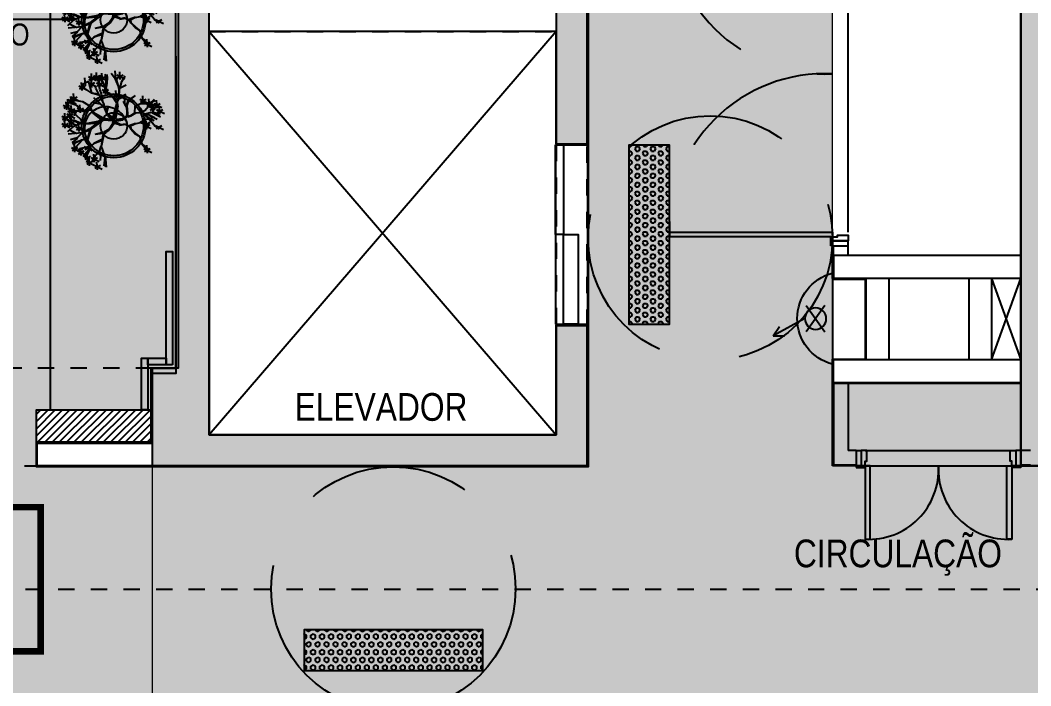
# Model space of a CAD drawing. Header units: metres. Extents: x -154 to 570, y -18 to 184.
# Drawn here: x -1.16 to 5.04, y 2.61 to 6.69 of the extents above; entities that cross this region are included whole.
import ezdxf
from ezdxf.enums import TextEntityAlignment as Align
from ezdxf.xclip import XClip

# ---------------------------------------------------------------- set-up
doc = ezdxf.new("R2010")
doc.units = ezdxf.units.M
doc.header["$XCLIPFRAME"] = 0
for name, pattern in [('CENTER', [2, 1.25, -0.25, 0.25, -0.25]), ('CIRCULAÇAO VERTICAL EMBASAMENTO$0$DASHEDX2', [1.5, 1, -0.5]), ('PUC TORRE B$0$DASHEDX2', [1.5, 1, -0.5]), ('PUC TORRE B$0$ESTILO_TQS_0004', [1.12, 0.5, -0.2, 0.01, -0.2, 0.01, -0.2]), ('PUC$0$DASHEDX2', [1.5, 1, -0.5])]:
    doc.linetypes.add(name, pattern=pattern)
for name, color, linetype in [('ARQ-AUX', 7, 'Continuous'), ('ARQ-DIM - EMBASAM', 2, 'Continuous'), ('ARQ-SIM - EMBASAM', 1, 'Continuous'), ('ARQ-TXT - EMBASAM', 2, 'Continuous'), ('CIRCULAÇAO VERTICAL EMBASAMENTO$0$ARQ-ALV ACAB', 4, 'Continuous'), ('CIRCULAÇAO VERTICAL EMBASAMENTO$0$ARQ-ALV OSSO', 5, 'Continuous'), ('CIRCULAÇAO VERTICAL EMBASAMENTO$0$ARQ-AUX', 7, 'Continuous'), ('CIRCULAÇAO VERTICAL EMBASAMENTO$0$ARQ-AUX1', 1, 'Continuous'), ('CIRCULAÇAO VERTICAL EMBASAMENTO$0$ARQ-CAX @ 1', 1, 'Continuous'), ('CIRCULAÇAO VERTICAL EMBASAMENTO$0$ARQ-HTC', 251, 'Continuous'), ('CIRCULAÇAO VERTICAL EMBASAMENTO$0$ARQ-PRJ', 7, 'CIRCULAÇAO VERTICAL EMBASAMENTO$0$DASHEDX2'), ('CIRCULAÇAO VERTICAL EMBASAMENTO$0$ARQ-SIM', 1, 'Continuous'), ('CIRCULAÇAO VERTICAL EMBASAMENTO$0$HID-INC', 7, 'Continuous'), ('PUC TORRE B$0$1', 232, 'PUC TORRE B$0$DASHEDX2'), ('PUC TORRE B$0$205', 7, 'PUC TORRE B$0$ESTILO_TQS_0004'), ('PUC TORRE B$0$4', 2, 'Continuous'), ('PUC TORRE B$0$ARQ-ALV ACAB', 4, 'Continuous'), ('PUC TORRE B$0$ARQ-ALV OSSO', 5, 'Continuous'), ('PUC TORRE B$0$ARQ-AUX', 7, 'Continuous'), ('PUC TORRE B$0$JL-LAY', 7, 'Continuous'), ('PUC TORRE B$0$LAY', 7, 'Continuous'), ('PUC$0$ARQ-ALV ACAB', 4, 'Continuous'), ('PUC$0$ARQ-ALV OSSO', 5, 'Continuous'), ('PUC$0$ARQ-AUX', 7, 'Continuous'), ('PUC$0$ARQ-CAX @ 1', 1, 'Continuous'), ('PUC$0$ARQ-ENCH', 1, 'Continuous'), ('PUC$0$ARQ-PRJ', 7, 'PUC$0$DASHEDX2')]:
    doc.layers.add(name, color=color, linetype=linetype)
doc.layers.add('CIRCULAÇAO VERTICAL EMBASAMENTO$0$ARQ-FORRO', color=9, linetype='Continuous', lineweight=5)
doc.layers.add('PUC$0$ARQ-FORRO', color=9, linetype='Continuous', lineweight=5)
doc.styles.add('Adesa', font='ARIALN.TTF')

# ---------------------------------------------------------------- blocks, each defined once
blk = doc.blocks.new('PUC TORRE B$0$oriental bambu mosso1')
at = {"layer": 'PUC TORRE B$0$LAY', "color": 251}
for p, q in [((33.8405, 36.2067), (33.7861, 36.2709)), ((33.8281, 36.2598), (33.8044, 36.1891)), ((33.8061, 36.2396), (33.8205, 36.2069)), ((33.8205, 36.2069), (33.8138, 36.2451)), ((33.8422, 36.159), (33.8177, 36.245)), ((33.8464, 36.2356), (33.7851, 36.23)), ((33.7984, 36.2359), (33.8386, 36.1648)), ((33.8348, 36.0831), (33.8422, 36.159)), ((34.2058, 36.033), (34.2086, 36.1525)), ((34.2086, 36.1525), (34.2426, 36.2258)), ((34.2102, 36.1392), (34.2517, 36.2123)), ((34.2105, 36.1525), (34.2444, 36.218)), ((34.2348, 36.232), (34.2111, 36.1613)), ((34.2439, 36.1136), (34.2654, 36.1512)), ((34.3311, 36.0918), (34.2767, 36.156)), ((34.3392, 36.1992), (34.2779, 36.1936)), ((34.3332, 36.1703), (34.2788, 36.2345)), ((34.3187, 36.1449), (34.295, 36.0741)), ((34.3208, 36.2234), (34.2972, 36.1527)), ((34.3873, 36.1053), (34.3329, 36.1695)), ((34.3749, 36.1584), (34.3512, 36.0877)), ((33.6612, 36.0781), (33.5999, 36.0725)), ((33.6552, 36.0492), (33.6008, 36.1134)), ((33.6613, 36.055), (33.6374, 36.0954)), ((33.7016, 35.9135), (33.6613, 36.055)), ((33.7581, 35.9953), (33.7037, 36.0595)), ((33.8348, 36.0831), (33.8549, 36.0466)), ((33.8625, 36.0464), (33.8348, 36.0831)), ((34.2076, 36.0291), (34.2449, 36.0757)), ((34.2431, 36.0793), (34.2439, 36.1136)), ((34.2449, 36.0757), (34.2929, 36.0934)), ((34.3371, 36.1207), (34.2758, 36.1151)), ((34.2929, 36.0934), (34.3374, 36.1324)), ((34.3273, 36.0302), (34.3872, 36.076)), ((34.3309, 36.0204), (34.3983, 36.055)), ((34.3928, 36.084), (34.3315, 36.0784)), ((34.3932, 36.1342), (34.3319, 36.1286)), ((34.387, 36.0685), (34.337, 36.0316)), ((34.337, 36.0316), (34.3946, 36.0606)), ((34.3745, 36.1082), (34.3508, 36.0375)), ((34.4227, 35.9865), (34.3683, 36.0507)), ((33.5893, 35.9135), (33.5349, 35.9777)), ((33.5769, 35.9666), (33.5532, 35.8959)), ((33.6429, 35.9187), (33.5792, 35.9581)), ((33.6347, 35.9284), (33.5803, 35.9926)), ((33.6448, 35.9186), (33.5816, 35.979)), ((33.5831, 35.9656), (33.6298, 35.9284)), ((33.6723, 35.9363), (33.6179, 36.0005)), ((33.6907, 35.9134), (33.6363, 35.9776)), ((33.7032, 35.9387), (33.6488, 36.0029)), ((33.7236, 35.9605), (33.6536, 35.9716)), ((33.6648, 36.0454), (33.7127, 35.9019)), ((33.7523, 36.0076), (33.691, 36.002)), ((33.764, 36.0242), (33.7027, 36.0186)), ((33.7751, 35.9687), (33.7155, 36.0214)), ((33.7457, 36.0484), (33.722, 35.9777)), ((33.7788, 35.9668), (33.7236, 35.9605)), ((33.8299, 35.958), (33.7751, 35.9687)), ((33.8223, 35.9581), (33.885, 35.9548)), ((33.887, 35.9624), (33.8299, 35.958)), ((33.88, 35.9853), (33.8549, 36.0466)), ((33.8839, 35.9889), (33.8625, 36.0464)), ((33.8757, 35.9626), (33.88, 35.9853)), ((33.8869, 35.9585), (33.8839, 35.9889)), ((33.9036, 35.9372), (33.8869, 35.9585)), ((33.9147, 35.9275), (33.8888, 35.9585)), ((34.133, 35.9206), (34.1584, 35.9582)), ((34.1353, 35.9377), (34.1982, 36.0254)), ((34.1584, 35.9582), (34.2058, 36.033)), ((34.174, 35.9746), (34.2578, 35.9785)), ((34.2427, 35.9788), (34.1781, 35.9823)), ((34.2921, 35.9929), (34.2427, 35.9788)), ((34.2578, 35.9785), (34.2921, 35.9929)), ((34.2921, 35.9929), (34.3849, 35.9774)), ((34.3574, 35.9986), (34.2961, 35.993)), ((34.3515, 35.9697), (34.297, 36.0339)), ((34.3003, 35.9261), (34.3056, 35.9887)), ((34.3039, 35.9166), (34.3064, 35.9547)), ((34.3056, 35.9887), (34.3273, 36.0302)), ((34.3064, 35.9547), (34.3092, 35.9886)), ((34.3092, 35.9886), (34.3309, 36.0204)), ((34.3662, 35.9818), (34.3891, 35.9925)), ((34.4286, 36.0154), (34.3673, 36.0098)), ((34.3849, 35.9774), (34.427, 35.9823)), ((34.4103, 36.0396), (34.3866, 35.9689)), ((34.4703, 35.9621), (34.409, 35.9565)), ((34.4644, 35.9332), (34.41, 35.9974)), ((34.452, 35.9863), (34.4283, 35.9156)), ((33.5952, 35.9424), (33.5339, 35.9368)), ((33.5966, 35.8804), (33.5353, 35.8748)), ((33.5906, 35.8515), (33.5362, 35.9157)), ((33.5782, 35.9046), (33.5546, 35.8339)), ((33.6075, 35.8682), (33.5674, 35.8635)), ((33.6463, 35.8978), (33.585, 35.8921)), ((33.6527, 35.8127), (33.5983, 35.8769)), ((33.6565, 35.8447), (33.6021, 35.9089)), ((33.6279, 35.9219), (33.6043, 35.8512)), ((33.6509, 35.8558), (33.6075, 35.8682)), ((33.6403, 35.8658), (33.6166, 35.795)), ((33.7016, 35.9116), (33.6448, 35.9186)), ((33.6913, 35.8796), (33.6509, 35.8558)), ((33.7389, 35.8822), (33.6913, 35.8796)), ((33.7351, 35.8804), (33.7016, 35.9116)), ((33.786, 35.8641), (33.7389, 35.8822)), ((33.7897, 35.8621), (33.7618, 35.8076)), ((33.8356, 35.8762), (33.7822, 35.8679)), ((33.8375, 35.8742), (33.7897, 35.8621)), ((33.864, 35.8717), (33.8356, 35.8762)), ((33.8582, 35.8661), (33.8375, 35.8742)), ((33.8659, 35.8679), (33.852, 35.8454)), ((33.8695, 35.864), (33.8556, 35.8377)), ((33.9135, 35.8781), (33.8659, 35.8679)), ((33.9152, 35.8705), (33.8695, 35.864)), ((33.9109, 35.9237), (33.9036, 35.9372)), ((33.9544, 35.9151), (33.9109, 35.9237)), ((34.0061, 35.8537), (33.9135, 35.8781)), ((33.9639, 35.9169), (33.9147, 35.9275)), ((33.9738, 35.8521), (33.9152, 35.8705)), ((33.993, 35.8649), (33.9174, 35.8799)), ((34.0061, 35.8537), (33.9544, 35.9151)), ((33.9619, 35.9131), (34.0123, 35.8739)), ((34.0082, 35.8646), (33.9619, 35.9131)), ((34.0059, 35.8515), (34.0219, 35.8835)), ((34.0059, 35.8515), (34.0296, 35.8814)), ((34.0085, 35.8798), (34.0627, 35.9164)), ((34.0219, 35.8835), (34.0662, 35.9144)), ((34.0296, 35.8814), (34.072, 35.9108)), ((34.0662, 35.9144), (34.1312, 35.9265)), ((34.072, 35.9108), (34.133, 35.9206)), ((34.1141, 35.9285), (34.0741, 35.9201)), ((34.1141, 35.9285), (34.1353, 35.9377)), ((34.1384, 35.9186), (34.216, 35.9054)), ((34.1405, 35.9263), (34.2141, 35.9074)), ((34.2317, 35.8443), (34.3003, 35.9261)), ((34.2335, 35.8385), (34.2864, 35.9019)), ((34.2864, 35.9019), (34.3357, 35.9081)), ((34.3093, 35.9107), (34.296, 35.9091)), ((34.3039, 35.9166), (34.3509, 35.9078)), ((34.323, 35.8461), (34.3805, 35.8712)), ((34.3357, 35.9081), (34.4439, 35.9001)), ((34.3455, 35.9098), (34.4337, 35.9498)), ((34.3509, 35.9078), (34.4043, 35.9085)), ((34.3789, 35.8732), (34.4417, 35.8924)), ((34.3805, 35.8712), (34.4468, 35.8619)), ((34.4421, 35.9076), (34.4061, 35.9049)), ((33.6483, 35.8274), (33.5686, 35.8312)), ((33.6508, 35.8539), (33.5702, 35.8179)), ((33.6586, 35.8416), (33.5973, 35.836)), ((33.7015, 35.7931), (33.6402, 35.7875)), ((33.6956, 35.7642), (33.6412, 35.8283)), ((33.699, 35.8015), (33.6483, 35.8274)), ((33.6973, 35.8073), (33.6521, 35.8292)), ((33.699, 35.8015), (33.655, 35.7854)), ((33.6832, 35.8172), (33.6595, 35.7465)), ((33.7143, 35.8049), (33.6973, 35.8073)), ((33.7618, 35.8076), (33.699, 35.8015)), ((33.8294, 35.7737), (33.7982, 35.7365)), ((33.837, 35.7735), (33.8038, 35.7345)), ((33.852, 35.8454), (33.8294, 35.7737)), ((33.837, 35.7717), (33.8492, 35.724)), ((33.8556, 35.8377), (33.8373, 35.7831)), ((33.8492, 35.724), (33.8413, 35.7943)), ((33.9734, 35.8426), (33.9063, 35.7417)), ((33.9996, 35.8287), (33.9117, 35.7206)), ((33.9162, 35.7473), (33.9711, 35.8275)), ((33.9902, 35.829), (33.9236, 35.7452)), ((33.9236, 35.7452), (33.9728, 35.8181)), ((33.9711, 35.8275), (33.9902, 35.829)), ((34.0061, 35.8537), (33.9734, 35.8426)), ((34.0057, 35.8438), (33.9752, 35.8371)), ((33.9752, 35.8371), (34.0055, 35.8325)), ((33.9959, 35.8231), (34.0309, 35.7786)), ((34.0037, 35.8305), (34.0258, 35.8015)), ((34.0055, 35.8325), (34.0284, 35.8319)), ((34.0169, 35.8397), (34.0057, 35.8438)), ((34.0061, 35.8537), (34.0847, 35.8041)), ((34.0061, 35.8537), (34.0903, 35.8114)), ((34.0113, 35.8322), (34.035, 35.7937)), ((34.0258, 35.8015), (34.0346, 35.7746)), ((34.0284, 35.8319), (34.0788, 35.8004)), ((34.0309, 35.7786), (34.0305, 35.7596)), ((34.0346, 35.7746), (34.0332, 35.7158)), ((34.0844, 35.7944), (34.1487, 35.7096)), ((34.0846, 35.8003), (34.1377, 35.8048)), ((34.0847, 35.8041), (34.1359, 35.8123)), ((34.0903, 35.8114), (34.2317, 35.8443)), ((34.0939, 35.7962), (34.1378, 35.7269)), ((34.1053, 35.7998), (34.1527, 35.7133)), ((34.1377, 35.8048), (34.1457, 35.814)), ((34.1416, 35.8047), (34.2719, 35.7768)), ((34.1457, 35.814), (34.2335, 35.8385)), ((34.1475, 35.8101), (34.1928, 35.7977)), ((34.159, 35.8156), (34.2645, 35.7809)), ((34.2375, 35.8403), (34.323, 35.8461)), ((34.2452, 35.8514), (34.321, 35.8442)), ((34.2663, 35.775), (34.2786, 35.733)), ((34.2719, 35.7768), (34.2982, 35.7571)), ((34.2775, 35.7692), (34.2805, 35.731)), ((34.3591, 35.799), (34.2978, 35.7933)), ((34.3531, 35.7701), (34.2987, 35.8342)), ((34.3407, 35.8231), (34.3171, 35.7524)), ((34.3229, 35.8441), (34.4455, 35.8051)), ((34.4224, 35.7674), (34.368, 35.8316)), ((34.3743, 35.7592), (34.443, 35.7825)), ((33.7982, 35.7365), (33.7192, 35.7152)), ((33.8018, 35.7327), (33.7318, 35.7186)), ((33.8082, 35.6813), (33.8015, 35.6731)), ((33.8015, 35.6731), (33.869, 35.6779)), ((33.871, 35.6835), (33.8082, 35.6813)), ((33.8465, 35.7637), (33.8229, 35.693)), ((33.8726, 35.6818), (33.8328, 35.5974)), ((33.8724, 35.6743), (33.8387, 35.5992)), ((33.9078, 35.6184), (33.8534, 35.6826)), ((33.8954, 35.6715), (33.8718, 35.6007)), ((33.8996, 35.6869), (33.8724, 35.6743)), ((33.9036, 35.7056), (33.8726, 35.6818)), ((33.8995, 35.685), (33.9174, 35.6465)), ((33.9063, 35.7417), (33.9036, 35.7056)), ((33.9115, 35.7151), (33.9111, 35.696)), ((33.9111, 35.696), (33.9195, 35.6561)), ((33.9117, 35.7206), (33.9162, 35.7473)), ((34.0305, 35.7596), (33.9952, 35.713)), ((34.0245, 35.7484), (34.0312, 35.7083)), ((34.0332, 35.7158), (34.0247, 35.6781)), ((34.0247, 35.6781), (34.0301, 35.5849)), ((34.0329, 35.7006), (34.0547, 35.6602)), ((34.0333, 35.7215), (34.0547, 35.6622)), ((34.1487, 35.7096), (34.1514, 35.66)), ((34.1527, 35.7133), (34.1557, 35.6751)), ((34.1557, 35.6751), (34.1801, 35.6671)), ((34.1559, 35.6864), (34.2068, 35.6626)), ((34.2726, 35.6112), (34.2182, 35.6754)), ((34.2786, 35.733), (34.3056, 35.6697)), ((34.2982, 35.7571), (34.3743, 35.7592)), ((34.2982, 35.7555), (34.3427, 35.7089)), ((34.3056, 35.6697), (34.347, 35.5737)), ((34.3096, 35.7569), (34.3446, 35.7088)), ((34.3834, 35.6257), (34.329, 35.6899)), ((34.4035, 35.7222), (34.3422, 35.7166)), ((34.3427, 35.7089), (34.4082, 35.677)), ((34.3976, 35.6933), (34.3432, 35.7575)), ((34.371, 35.6788), (34.3474, 35.6081)), ((34.3852, 35.7464), (34.3615, 35.6757)), ((34.3762, 35.7572), (34.4266, 35.7276)), ((34.4345, 35.628), (34.3801, 35.6922)), ((34.4221, 35.6811), (34.3985, 35.6104)), ((34.4678, 35.718), (34.4065, 35.7124)), ((34.4618, 35.6891), (34.4074, 35.7533)), ((34.4494, 35.7422), (34.4258, 35.6714)), ((33.8241, 35.5931), (33.7627, 35.5875)), ((33.8312, 35.6028), (33.7879, 35.543)), ((33.8387, 35.5992), (33.8249, 35.5064)), ((33.8328, 35.5974), (33.8325, 35.5004)), ((33.9138, 35.6473), (33.8525, 35.6417)), ((33.9174, 35.6465), (33.9541, 35.5848)), ((33.9195, 35.6561), (33.9598, 35.5828)), ((33.9874, 35.5429), (33.933, 35.6071)), ((33.9541, 35.5848), (33.9435, 35.534)), ((33.9598, 35.5828), (33.9491, 35.5394)), ((33.975, 35.596), (33.9513, 35.5253)), ((34.0113, 35.5872), (34.0061, 35.5303)), ((34.0271, 35.6153), (34.0113, 35.5872)), ((34.024, 35.6457), (34.0212, 35.606)), ((34.0301, 35.5849), (34.0899, 35.5379)), ((34.0319, 35.5791), (34.0379, 35.5087)), ((34.0546, 35.6565), (34.089, 35.5854)), ((34.0547, 35.6622), (34.124, 35.6188)), ((34.1514, 35.66), (34.1621, 35.6314)), ((34.1621, 35.6314), (34.2009, 35.5771)), ((34.1801, 35.6671), (34.2405, 35.6521)), ((34.2009, 35.5771), (34.2628, 35.5398)), ((34.2786, 35.6401), (34.2172, 35.6345)), ((34.2602, 35.6642), (34.2365, 35.5935)), ((34.2405, 35.6521), (34.2694, 35.5871)), ((34.2444, 35.654), (34.2973, 35.634)), ((34.2521, 35.6483), (34.2675, 35.5891)), ((34.2694, 35.5871), (34.3177, 35.5385)), ((34.3564, 35.6162), (34.295, 35.6106)), ((34.3504, 35.5873), (34.296, 35.6515)), ((34.2973, 35.634), (34.3176, 35.6183)), ((34.3075, 35.6677), (34.3319, 35.6636)), ((34.338, 35.6404), (34.3143, 35.5697)), ((34.3176, 35.6183), (34.3688, 35.6094)), ((34.382, 35.536), (34.3276, 35.6002)), ((34.3894, 35.6546), (34.3281, 35.649)), ((34.3696, 35.5891), (34.3459, 35.5184)), ((34.4405, 35.6569), (34.3792, 35.6513)), ((33.7879, 35.543), (33.7377, 35.5063)), ((33.8121, 35.4982), (33.7508, 35.4926)), ((33.8062, 35.4693), (33.7518, 35.5335)), ((33.7938, 35.5224), (33.7701, 35.4516)), ((33.8249, 35.5064), (33.7766, 35.4772)), ((33.8284, 35.4979), (33.8048, 35.4272)), ((33.8325, 35.5004), (33.8516, 35.4353)), ((33.9037, 35.4626), (33.9396, 35.5322)), ((33.9435, 35.534), (33.9094, 35.4569)), ((33.9663, 35.4189), (33.9119, 35.4831)), ((33.9934, 35.5718), (33.932, 35.5662)), ((33.9491, 35.5394), (33.9566, 35.4426)), ((33.9641, 35.4479), (33.9508, 35.528)), ((34.0189, 35.4917), (33.9576, 35.4861)), ((34.0129, 35.4628), (33.9585, 35.527)), ((34.0005, 35.5159), (33.9769, 35.4452)), ((34.0061, 35.5303), (33.9824, 35.4132)), ((34.0818, 35.4326), (34.0274, 35.4968)), ((34.0379, 35.5087), (34.0353, 35.4822)), ((34.0355, 35.5696), (34.0936, 35.534)), ((34.0694, 35.4857), (34.0457, 35.4149)), ((34.0898, 35.5341), (34.0738, 35.4168)), ((34.0899, 35.5379), (34.1358, 35.4703)), ((34.1767, 35.4251), (34.1223, 35.4893)), ((34.2927, 35.5194), (34.2314, 35.5138)), ((34.2867, 35.4905), (34.2323, 35.5547)), ((34.2743, 35.5436), (34.2507, 35.4728)), ((34.2628, 35.5398), (34.2847, 35.5089)), ((34.3254, 35.5351), (34.2641, 35.5295)), ((34.3194, 35.5062), (34.265, 35.5704)), ((34.307, 35.5593), (34.2834, 35.4886)), ((34.2842, 35.5697), (34.3043, 35.5311)), ((34.288, 35.5696), (34.3118, 35.5348)), ((34.3454, 35.5725), (34.3217, 35.5018)), ((34.3879, 35.5649), (34.3266, 35.5593)), ((33.8935, 35.4289), (33.9037, 35.4626)), ((33.8989, 35.4249), (33.9075, 35.4605)), ((33.9094, 35.4569), (33.9066, 35.4208)), ((33.9722, 35.4478), (33.9109, 35.4422)), ((33.9539, 35.472), (33.9302, 35.4012)), ((33.9566, 35.4426), (33.9462, 35.414)), ((33.9539, 35.4123), (33.958, 35.4348)), ((34.0172, 35.4187), (33.9559, 35.4131)), ((34.0112, 35.3898), (33.9568, 35.454)), ((33.9594, 35.4121), (33.9641, 35.4479)), ((33.9988, 35.4429), (33.9751, 35.3722)), ((34.0645, 35.4095), (34.0031, 35.4039)), ((34.0585, 35.3806), (34.0041, 35.4448)), ((34.0461, 35.4337), (34.0224, 35.363)), ((34.0877, 35.4615), (34.0264, 35.4559)), ((34.138, 35.4252), (34.0767, 35.4196)), ((34.1196, 35.4494), (34.0959, 35.3786)), ((34.1826, 35.454), (34.1213, 35.4484)), ((34.1358, 35.4703), (34.1366, 35.4286)), ((34.1643, 35.4782), (34.1406, 35.4074))]:
    blk.add_line(p, q, dxfattribs=at)
at = {"layer": 'PUC TORRE B$0$LAY'}
blk.add_circle((34.0199, 35.9008), 0.3, dxfattribs=at)
at = {"layer": 'PUC TORRE B$0$LAY', "color": 251}
for radius in [0.28, 0.125]:
    blk.add_circle((34.0199, 35.9008), radius, dxfattribs=at)
blk.add_arc((34.0972, 35.8925), 0.2025, 177.65399, 348.22851, dxfattribs=at)
blk = doc.blocks.new('PUC TORRE B$0$A$C624e849c')
at = {"layer": 'PUC TORRE B$0$JL-LAY'}
for points in [[(3.8907, -4.1), (4.5097, -4.0999), (4.5097, -3.8443), (4.6615, -3.8442), (4.6611, 0.0207), (3.8907, 0.0207), (3.8907, -4.1)], [(4.6411, -3.8243), (4.6011, -3.8243), (4.6011, -3.1297), (4.6411, -3.1297)], [(4.4897, -4.0999), (4.4497, -4.0999), (4.4497, -3.7843), (4.4897, -3.7843)], [(4.4897, -3.7843), (4.6011, -3.7843), (4.6011, -3.8243), (4.4897, -3.8243)]]:
    blk.add_lwpolyline(points, close=True, dxfattribs=at)
at = {"layer": 'PUC TORRE B$0$JL-LAY', "xscale": 0.6518534474581896, "yscale": 0.6518534474581896, "zscale": 0.6518534474581896, "rotation": 202.8249787017761}
for p in [(15.6413, 28.4643, 0), (15.6413, 27.8132, 0)]:
    blk.add_blockref('PUC TORRE B$0$oriental bambu mosso1', p, dxfattribs=at)
blk = doc.blocks.new('PUC$0$forro area comum')
at = {"layer": 'PUC$0$ARQ-FORRO'}
h = blk.add_hatch(color=256, dxfattribs=at)
h.dxf.hatch_style = 1
h.paths.add_polyline_path([(11.6882, 2.455), (11.6882, 2.0562), (14.5982, 2.0547), (14.5982, 2.455), (22.4606, 2.455), (22.4606, 2.0562), (25.295, 2.056), (25.295, 2.4552), (26.4562, 2.4546), (26.4563, 3.9549), (5.17, 3.9599), (5.0963, 3.9584), (3.8246, 3.96), (3.825, 9.24), (2.3202, 9.2404), (2.3201, 3.955), (-1.06, 3.955), (-1.06, 4.3049), (-0.355, 4.305), (-0.355, 4.5591), (-0.2032, 4.5606), (-0.2032, 8.4256), (-4.865, 8.4256), (-4.865, 4.9649), (-4.6551, 4.9649), (-4.655, 4.1049), (-3.945, 4.1049), (-3.945, 3.9549), (-11.1863, 3.9549), (-11.1863, 2.455), (-10.025, 2.455), (-10.025, 2.0558), (-7.1264, 2.0558), (-7.1264, 2.455)])
at = {"layer": 'PUC$0$ARQ-FORRO', "elevation": 0}
blk.add_lwpolyline([(5.0963, 3.9584), (3.8246, 3.96), (3.825, 9.24), (2.3202, 9.2404), (2.3201, 3.955), (-1.06, 3.955), (-1.06, 4.3049), (-0.355, 4.305), (-0.355, 4.5591), (-0.2032, 4.5606), (-0.2032, 8.4256), (-4.865, 8.4256), (-4.865, 4.9649), (-4.6551, 4.9649), (-4.655, 4.1049), (-3.945, 4.1049), (-3.945, 3.9549), (-11.1863, 3.9549), (-11.1863, 2.455), (-10.025, 2.455), (-10.025, 2.0558), (-7.1264, 2.0558), (-7.1264, 2.455), (11.6882, 2.455)], dxfattribs=at)
blk = doc.blocks.new('*U3837')
for points in [[(0.025, 0), (0.025, 1), (0.055, 1), (0.055, 0)], [(2.025, 0), (2.025, 1), (1.995, 1), (1.995, 0)], [(-0.03, 0.01), (0.02, 0.01), (0.02, 0), (-0.03, 0)], [(2.08, 0.01), (2.03, 0.01), (2.03, 0), (2.08, 0)]]:
    blk.add_lwpolyline(points, close=True)
for points in [[(-0.015, 0), (0.025, 0), (0.025, -0.03), (0.035, -0.03), (0.035, -0.095), (0, -0.095), (0, 0)], [(2.065, 0), (2.025, 0), (2.025, -0.03), (2.015, -0.03), (2.015, -0.095), (2.05, -0.095), (2.05, 0)]]:
    blk.add_lwpolyline(points)
at = {"layer": 'CIRCULAÇAO VERTICAL EMBASAMENTO$0$ARQ-PRJ'}
for centre, start, end in [((0.075, 0.05), 356.98723, 93.01279), ((1.975, 0.05), 86.98721, 183.01277)]:
    blk.add_arc(centre, 0.9513, start, end, dxfattribs=at)
blk = doc.blocks.new('*U3839')
at = {"layer": 'CIRCULAÇAO VERTICAL EMBASAMENTO$0$HID-INC'}
for p, q in [((-0.084, 0.06), (0.106, 0.41)), ((0.106, 0.41), (0.001, 0.339)), ((0.106, 0.41), (0.104, 0.284)), ((-0.228, 0.047), (0.06, -0.162)), ((-0.228, -0.162), (0.06, 0.047)), ((-0.587, -0.245), (0.419, -0.245))]:
    blk.add_line(p, q, dxfattribs=at)
blk.add_circle((-0.084, -0.058), 0.118, dxfattribs=at)
blk.add_arc((-0.084, -0.377), 0.52, 14.6782, 165.3218, dxfattribs=at)
blk = doc.blocks.new('*U3841')
at = {"layer": 'CIRCULAÇAO VERTICAL EMBASAMENTO$0$ARQ-HTC'}
h = blk.add_hatch(dxfattribs=at)
h.set_pattern_fill('HEX', color=256, scale=0.5)
h.set_pattern_definition([(0, (0, 10.2387), (0, 2.7496307), [1.5875, -3.175]), (120, (0, 10.2387), (-2.38125, -1.3748153), [1.5875, -3.175]), (60, (1.5875, 10.2387), (-2.38125, 1.3748153), [1.5875, -3.175])])
h.paths.add_polyline_path([(1521.89, 743.99), (1546.89, 743.99), (1546.89, 753.99), (1546.89, 853.75), (1521.89, 853.75)])
at = {"color": 252}
blk.add_lwpolyline([(1546.89, 753.99), (1546.89, 743.99), (1521.89, 743.99), (1521.89, 853.75), (1546.89, 853.75), (1546.89, 753.99)], dxfattribs=at)
blk = doc.blocks.new('CIRCULAÇAO VERTICAL EMBASAMENTO')
at = {"layer": 'CIRCULAÇAO VERTICAL EMBASAMENTO$0$ARQ-FORRO'}
h = blk.add_hatch(color=256, dxfattribs=at)
h.dxf.hatch_style = 1
h.paths.add_polyline_path([(-0.3501, 2.452), (5.5549, 2.4551), (5.555, 3.9601), (4.98, 3.96), (4.98, 4.4652), (3.8253, 4.4654), (3.8249, 9.235), (2.3249, 9.2351), (2.3249, 3.955), (-0.3501, 3.955)])
at = {"layer": 'CIRCULAÇAO VERTICAL EMBASAMENTO$0$ARQ-ALV ACAB'}
for p, q in [((3.8249, 5.3402, 0), (3.8249, 5.1052, 0)), ((3.8249, 5.3402, 0), (3.9199, 5.3402, 0)), ((3.8249, 5.1052, 0), (4.025, 5.1052, 0)), ((4.98, 4.4652, 0), (3.8256, 4.4654, 0))]:
    blk.add_line(p, q, dxfattribs=at)
at = {"layer": 'CIRCULAÇAO VERTICAL EMBASAMENTO$0$ARQ-ALV ACAB', "elevation": 0}
for points in [[(2.125, 7.4499), (2.325, 7.4499), (2.325, 5.93), (2.125, 5.93), (2.125, 5.9301)], [(3.9199, 5.3102), (3.9199, 5.3402)], [(4.025, 5.1052), (4.025, 4.6152)], [(2.125, 4.83), (2.3249, 4.83), (2.325, 3.955), (-0.3501, 3.955)], [(3.8256, 4.4654), (3.8256, 4.6152), (4.025, 4.6152)]]:
    blk.add_lwpolyline(points, dxfattribs=at)
at = {"layer": 'CIRCULAÇAO VERTICAL EMBASAMENTO$0$ARQ-ALV OSSO'}
for p, q in [((3.8301, 5.3102, 0), (3.9201, 5.3102, 0)), ((3.8249, 5.1102, 0), (3.825, 5.2502, 0)), ((4.9801, 5.2502, 0), (3.83, 5.2502, 0)), ((4.98, 5.1102, 0), (3.8299, 5.1102, 0)), ((3.8306, 4.4704, 0), (3.8306, 4.6102, 0)), ((4.9799, 4.6102, 0), (3.8306, 4.6102, 0)), ((4.98, 4.4702, 0), (3.8306, 4.4704, 0))]:
    blk.add_line(p, q, dxfattribs=at)
at = {"layer": 'CIRCULAÇAO VERTICAL EMBASAMENTO$0$ARQ-ALV OSSO', "elevation": 0}
blk.add_lwpolyline([(-0.075, 9.43), (2.52, 9.43), (2.52, 9.2401), (2.3199, 9.2401), (2.3199, 8.55), (2.13, 8.55), (2.13, 9.2401), (0, 9.2401), (0, 6.765), (2.13, 6.765), (2.13, 7.4449), (2.32, 7.4449), (2.3199, 5.935), (2.13, 5.935), (2.13, 6.625), (0, 6.625), (0, 4.15), (2.13, 4.15), (2.13, 4.825), (2.3199, 4.825), (2.32, 3.96), (-0.3501, 3.96)], dxfattribs=at)
blk.add_lwpolyline([(4.98, 9.2401), (3.53, 9.2401), (3.53, 9.4303), (5.17, 9.4296), (5.17, 3.9601), (4.98, 3.96)], close=True, dxfattribs=at)
at = {"layer": 'CIRCULAÇAO VERTICAL EMBASAMENTO$0$ARQ-ALV OSSO'}
for points in [[(3.83, 5.2502), (3.8299, 5.3102)], [(3.92, 5.2502), (3.9199, 5.3102)], [(3.83, 5.2502), (3.8299, 5.1102)], [(4.03, 5.1102), (4.0301, 4.6102)], [(4.17, 5.1102), (4.17, 4.6102)], [(4.66, 5.1102), (4.66, 4.6102)], [(4.8, 5.1102), (4.8, 4.6102)]]:
    blk.add_lwpolyline(points, dxfattribs=at)
at = {"layer": 'CIRCULAÇAO VERTICAL EMBASAMENTO$0$ARQ-AUX'}
blk.add_lwpolyline([(3.9199, 5.3951), (3.9199, 7.4052)], dxfattribs=at)
at = {"layer": 'CIRCULAÇAO VERTICAL EMBASAMENTO$0$ARQ-AUX1'}
for p, q in [((2.125, 5.93, 0), (2.125, 4.83, 0)), ((2.3249, 5.93, 0), (2.3249, 4.83, 0))]:
    blk.add_line(p, q, dxfattribs=at)
at = {"layer": 'CIRCULAÇAO VERTICAL EMBASAMENTO$0$ARQ-AUX1', "elevation": 0}
for points in [[(2.125, 5.93), (2.175, 5.93), (2.175, 5.38), (2.125, 5.38)], [(2.175, 5.38), (2.2649, 5.38), (2.2649, 4.83), (2.175, 4.83)]]:
    blk.add_lwpolyline(points, close=True, dxfattribs=at)
at = {"layer": 'CIRCULAÇAO VERTICAL EMBASAMENTO$0$ARQ-AUX1'}
for points in [[(4.8, 5.1102), (4.9799, 4.6102)], [(4.8, 4.6102), (4.98, 5.1102)]]:
    blk.add_lwpolyline(points, dxfattribs=at)
at = {"layer": 'CIRCULAÇAO VERTICAL EMBASAMENTO$0$ARQ-FORRO', "elevation": 0}
blk.add_lwpolyline([(-0.3501, 2.452), (5.5549, 2.4551), (5.555, 3.9601), (4.98, 3.96), (4.98, 4.4652), (3.8253, 4.4654), (3.8249, 9.235), (2.3249, 9.2351), (2.3249, 3.955), (-0.3501, 3.955)], close=True, dxfattribs=at)
at = {"layer": 'CIRCULAÇAO VERTICAL EMBASAMENTO$0$ARQ-PRJ'}
for centre in [(3.0749, 5.3584, 0), (1.13, 3.205, 0)]:
    blk.add_circle(centre, 0.75, dxfattribs=at)
at = {"layer": 'CIRCULAÇAO VERTICAL EMBASAMENTO$0$ARQ-SIM', "elevation": 0}
for points in [[(2.13, 6.625), (0, 4.15)], [(0, 6.625), (2.13, 4.15)]]:
    blk.add_lwpolyline(points, dxfattribs=at)
at = {"color": 252, "xscale": -0.01000000000000001, "yscale": 0.01000000000000001, "zscale": 0.01000000000000001}
for p, rotation in [((-12.6438, 13.3675, 0), 180), ((-6.8577, -12.5142, 0), 270)]:
    blk.add_blockref('*U3841', p, dxfattribs=dict(at, rotation=rotation))
at = {"layer": 'CIRCULAÇAO VERTICAL EMBASAMENTO$0$ARQ-CAX @ 1', "rotation": 90}
blk.add_blockref('*U3837', (3.8249, 5.3402, 0), dxfattribs=at)
at = {"layer": 'CIRCULAÇAO VERTICAL EMBASAMENTO$0$HID-INC', "xscale": -0.5565752676155858, "yscale": 0.5565752676155858, "zscale": 0.5565752676155858, "rotation": 89.99995243796218}
blk.add_blockref('*U3839', (3.6883, 4.817), dxfattribs=at)
blk = doc.blocks.new('*U1789')
for points in [[(0.025, 0), (0.025, 0.45), (0.055, 0.45), (0.055, 0)], [(0.925, 0), (0.925, 0.45), (0.895, 0.45), (0.895, 0)], [(-0.03, 0.01), (0.02, 0.01), (0.02, 0), (-0.03, 0)], [(0.98, 0.01), (0.93, 0.01), (0.93, 0), (0.98, 0)]]:
    blk.add_lwpolyline(points, close=True)
for points in [[(-0.015, 0), (0.025, 0), (0.025, -0.03), (0.035, -0.03), (0.035, -0.095), (0, -0.095), (0, 0)], [(0.965, 0), (0.925, 0), (0.925, -0.03), (0.915, -0.03), (0.915, -0.095), (0.95, -0.095), (0.95, 0)]]:
    blk.add_lwpolyline(points)
at = {"layer": 'PUC$0$ARQ-PRJ'}
for centre, start, end in [((0.0475, 0.0225), 356.98723, 93.01279), ((0.9025, 0.0225), 86.98721, 183.01277)]:
    blk.add_arc(centre, 0.4281, start, end, dxfattribs=at)
blk = doc.blocks.new('PUC')
at = {"layer": 'PUC$0$ARQ-ENCH'}
h = blk.add_hatch(dxfattribs=at)
h.set_pattern_fill('ANSI31', color=256, scale=0.01)
h.set_pattern_definition([(45, (3e-05, 0.040004), (-0.02245064, 0.02245064), [])])
h.paths.add_polyline_path([(-0.355, 4.1049), (-1.06, 4.1049), (-1.06, 4.3049), (-0.355, 4.3049)])
at = {"layer": 'PUC$0$ARQ-ALV ACAB', "elevation": 0}
for points in [[(-0.355, 4.1049), (-0.355, 4.529), (-0.2032, 4.529), (-0.2036, 8.4256)], [(3.8246, 3.96), (3.825, 4.6152), (4.025, 4.6152)], [(3.97, 4.055), (4, 4.055)], [(4, 4.055), (4, 3.96)], [(4.95, 4.055), (4.95, 3.96)], [(4.98, 4.055), (4.95, 4.055)], [(4, 3.96), (3.8246, 3.96)], [(5.03, 3.96), (4.95, 3.96)]]:
    blk.add_lwpolyline(points, dxfattribs=at)
at = {"layer": 'PUC$0$ARQ-ALV ACAB'}
blk.add_lwpolyline([(-0.0732, 3.9549), (-1.06, 3.9549), (-1.06, 4.1049), (-0.355, 4.1049)], dxfattribs=at)
at = {"layer": 'PUC$0$ARQ-ALV OSSO'}
for p, q in [((3.83, 4.4602, 0), (3.83, 4.6102, 0)), ((4.98, 4.6102, 0), (3.83, 4.6102, 0)), ((4.98, 4.4702, 0), (3.92, 4.4702, 0))]:
    blk.add_line(p, q, dxfattribs=at)
at = {"layer": 'PUC$0$ARQ-ALV OSSO', "elevation": 0}
for points in [[(3.92, 4.4702), (3.92, 4.055)], [(3.83, 4.4602), (3.83, 3.965)], [(3.97, 4.055), (3.92, 4.055)], [(3.97, 4.055), (3.97, 3.965)], [(5.03, 4.055), (4.98, 4.055)], [(4.98, 4.055), (4.98, 3.965)], [(3.97, 3.965), (3.83, 3.965)], [(5.03, 3.965), (4.98, 3.965)]]:
    blk.add_lwpolyline(points, dxfattribs=at)
at = {"layer": 'PUC$0$ARQ-ALV OSSO'}
blk.add_lwpolyline([(-0.35, 3.9599), (-1.055, 3.9599), (-1.055, 4.0999), (-0.35, 4.0999)], dxfattribs=at)
at = {"layer": 'PUC$0$ARQ-AUX', "elevation": 0}
for points in [[(4.025, 4.055), (4.915, 4.055)], [(4.015, 3.96), (4.925, 3.96)]]:
    blk.add_lwpolyline(points, dxfattribs=at)
at = {"layer": 'PUC$0$ARQ-ENCH'}
blk.add_lwpolyline([(-0.355, 4.1049), (-1.06, 4.1049), (-1.06, 4.3049), (-0.355, 4.3049)], close=True, dxfattribs=at)
at = {"layer": 'PUC$0$ARQ-ALV ACAB'}
blk.add_blockref('CIRCULAÇAO VERTICAL EMBASAMENTO', (0, 0), dxfattribs=at)
at = {"layer": 'PUC$0$ARQ-CAX @ 1', "rotation": 180}
blk.add_blockref('*U1789', (4.95, 3.96, 0), dxfattribs=at)
at = {"layer": 'PUC$0$ARQ-FORRO'}
blk.add_blockref('PUC$0$forro area comum', (0, 0), dxfattribs=at)
blk = doc.blocks.new('PUC TORRE B$0$est-lo-07-6sb-r00')
at = {"layer": 'PUC TORRE B$0$4'}
h = blk.add_hatch(color=8, dxfattribs=at)
h.dxf.hatch_style = 1
h.paths.add_polyline_path([(213.004314, 592.98646), (232.004314, 592.98646), (232.004314, 743.98646), (213.004314, 743.98646)], flags=17)
h.paths.add_polyline_path([(517.003016, 942.98646), (353.003016, 942.98646), (353.003016, 923.986062), (498.003016, 923.986062), (498.003016, 465.008359), (498.003039, 465.008359), (498.003039, 450.008359), (498.003039, 395.98646), (517.003016, 395.98646)])
h.paths.add_polyline_path([(3672.003309, 253.001099), (3672.003309, 388.001099), (3637.003309, 388.001099), (3637.003309, 253.001099)])
h.paths.add_polyline_path([(3637.003309, 942.98646), (3637.003194, 872.98646), (3653.003309, 872.98646), (3653.003309, 599.001099), (3637.003309, 599.001099), (3637.003309, 539.001099), (3672.003309, 539.001099), (3672.003309, 942.98646)])
h.paths.add_polyline_path([(3672.003424, 102.001099), (3637.003309, 102.001099), (3637.003309, 42.001099), (3653.003307, 42.001099), (3653.003307, -229.998901), (3637.003309, -229.998901), (3637.003309, -299.998901), (3672.003424, -299.998901)])
h.paths.add_polyline_path([(3075.003309, -299.999844), (3110.003309, -299.999844), (3110.003309, -199.999844), (3075.003309, -199.999844)])
h.paths.add_polyline_path([(3075.003309, 270.500177), (3110.003309, 270.500177), (3110.003309, 370.500177), (3075.003309, 370.500177)])
h.paths.add_polyline_path([(520.003309, 942.98646), (520.003309, 395.98646), (555.003309, 395.98646), (555.003309, 451.98646), (539.003309, 451.98646), (539.003309, 872.98646), (555.003309, 872.98646), (555.003309, 942.98646)])
h.paths.add_polyline_path([(-2102.995138, 253.000177), (-2102.995138, 388.000177), (-2137.995138, 388.000177), (-2137.995138, 253.000177)])
h.paths.add_polyline_path([(-2137.995138, 101.999935), (-2137.995138, -299.999844), (-2102.995138, -299.999844), (-2102.995138, -229.999844), (-2118.995138, -229.999844), (-2118.995138, 41.999935), (-2102.995138, 41.999935), (-2102.995138, 101.999935)])
h.paths.add_polyline_path([(-2137.995141, 942.98646), (-2137.995141, 538.988972), (-2102.995141, 538.988972), (-2102.995141, 598.988972), (-2118.995141, 598.988972), (-2118.995141, 872.98646), (-2102.995141, 872.98646), (-2102.995141, 942.98646)])
h.paths.add_polyline_path([(520.003309, 245.003526), (520.003309, -299.999844), (555.003309, -299.999844), (555.003309, -229.999844), (539.003309, -229.999844), (539.003309, 185.003526), (555.003309, 185.003526), (555.003309, 245.003526)])
h.paths.add_polyline_path([(-34.995574, 942.98646), (-34.995574, 872.98646), (-18.995574, 872.98646), (-18.995574, 455.98646), (-34.995574, 455.98646), (-34.995574, 395.98646), (232.004426, 395.98646), (232.004426, 481.98646), (213.004426, 481.98646), (213.004426, 414.98646), (0.004426, 414.98646), (0.004426, 923.98646), (213.004426, 923.98646), (213.004426, 854.98646), (232.004426, 854.98646), (232.004426, 923.98646), (252.004426, 923.98646), (252.004426, 942.98646)])
h.paths.add_polyline_path([(3075.003309, 842.98646), (3110.003309, 842.98646), (3110.003309, 942.98646), (3075.003309, 942.98646)])
h.paths.add_polyline_path([(2530.003309, -299.999844), (2570.003309, -299.999844), (2570.003309, -199.999844), (2530.003309, -199.999844)])
h.paths.add_polyline_path([(2530.003309, 145.003526), (2570.003309, 145.003526), (2570.003309, 245.003526), (2530.003309, 245.003526)])
h.paths.add_polyline_path([(2530.003309, 395.98646), (2570.003309, 395.98646), (2570.003309, 495.98646), (2530.003309, 495.98646)])
h.paths.add_polyline_path([(2530.003309, 842.98646), (2570.003309, 842.98646), (2570.003309, 942.98646), (2530.003309, 942.98646)])
h.paths.add_polyline_path([(1995.003309, -299.999844), (2030.003309, -299.999844), (2030.003309, -199.999844), (1995.003309, -199.999844)])
h.paths.add_polyline_path([(1995.003309, 145.003526), (2030.003309, 145.003526), (2030.003309, 245.003526), (1995.003309, 245.003526)])
h.paths.add_polyline_path([(1995.003309, 395.98646), (2030.003309, 395.98646), (2030.003309, 495.98646), (1995.003309, 495.98646)])
h.paths.add_polyline_path([(1995.003309, 842.98646), (2030.003309, 842.98646), (2030.003309, 942.98646), (1995.003309, 942.98646)])
h.paths.add_polyline_path([(1460.003309, -299.999844), (1495.003309, -299.999844), (1495.003309, -199.999844), (1460.003309, -199.999844)])
h.paths.add_polyline_path([(1460.003309, 145.003526), (1495.003309, 145.003526), (1495.003309, 245.003526), (1460.003309, 245.003526)])
h.paths.add_polyline_path([(1460.176641, 395.98646), (1495.176641, 395.98646), (1495.176641, 495.98646), (1460.176641, 495.98646)])
h.paths.add_polyline_path([(1460.003309, 842.98646), (1495.003309, 842.98646), (1495.003309, 942.98646), (1460.003309, 942.98646)])
h.paths.add_polyline_path([(925.003309, -299.999844), (960.003309, -299.999844), (960.003309, -199.999844), (925.003309, -199.999844)])
h.paths.add_polyline_path([(925.003309, 145.003526), (960.003309, 145.003526), (960.003309, 245.003526), (925.003309, 245.003526)])
h.paths.add_polyline_path([(925.003309, 395.98646), (960.003309, 395.98646), (960.003309, 495.98646), (925.003309, 495.98646)])
h.paths.add_polyline_path([(925.003309, 842.98646), (960.003309, 842.98646), (960.003309, 942.98646), (925.003309, 942.98646)])
h.paths.add_polyline_path([(-1582.999721, -299.999844), (-1547.999721, -299.999844), (-1547.999721, -199.999844), (-1582.999721, -199.999844)])
h.paths.add_polyline_path([(-500.999721, -299.999844), (-465.999721, -299.999844), (-465.999721, -199.999844), (-500.999721, -199.999844)])
h.paths.add_polyline_path([(-1042.999721, -299.999844), (-1002.999721, -299.999844), (-1002.999721, -199.999844), (-1042.999721, -199.999844)])
h.paths.add_polyline_path([(-500.999721, 145.003526), (-465.999721, 145.003526), (-465.999721, 245.003526), (-500.999721, 245.003526)])
h.paths.add_polyline_path([(-1042.999721, 145.003526), (-1002.999721, 145.003526), (-1002.999721, 245.003526), (-1042.999721, 245.003526)])
h.paths.add_polyline_path([(-500.999721, 395.98646), (-465.999721, 395.98646), (-465.999721, 495.98646), (-500.999721, 495.98646)])
h.paths.add_polyline_path([(-1042.999721, 395.98646), (-1002.999721, 395.98646), (-1002.999721, 495.98646), (-1042.999721, 495.98646)])
h.paths.add_polyline_path([(-1582.999721, 270.500177), (-1547.999721, 270.500177), (-1547.999721, 370.500177), (-1582.999721, 370.500177)])
h.paths.add_polyline_path([(-500.999721, 842.98646), (-465.999721, 842.98646), (-465.999721, 942.98646), (-500.999721, 942.98646)])
h.paths.add_polyline_path([(-1042.999721, 842.98646), (-1002.999721, 842.98646), (-1002.999721, 942.98646), (-1042.999721, 942.98646)])
h.paths.add_polyline_path([(-1582.999721, 842.98646), (-1547.999721, 842.98646), (-1547.999721, 942.98646), (-1582.999721, 942.98646)])
h.paths.add_polyline_path([(-35, 245.003526), (-35, 185.003526), (-19, 185.003526), (-19, -230), (-35, -230), (-35, -300), (517, -300), (517, 245), (498, 245), (498, -281), (0, -281), (0, -19), (255, -19), (255, 245.003526), (178.5, 245.003526), (178.5, 226.003526), (236, 226.003526), (236, 0), (0, 0), (0, 226.003526), (57.5, 226.003526), (57.5, 245.003526)])
at = {"layer": 'PUC TORRE B$0$1'}
blk.add_line((-34.996088, 455.98646), (-254.985237, 455.98646), dxfattribs=at)
for points in [[(0.004426, 662.48646), (213.004314, 662.48646)], [(213.004314, 592.98646), (213.004314, 481.98646)], [(232.004314, 481.98646), (232.004314, 592.98646)], [(-273.377184, 395.98646), (-34.995574, 395.98646)]]:
    blk.add_lwpolyline(points, dxfattribs=at)
at = {"layer": 'PUC TORRE B$0$205'}
blk.add_line((-2259.087141, 320.423392), (3872.599049, 320.423392), dxfattribs=at)
at = {"layer": 'PUC TORRE B$0$4', "linetype": 'Continuous'}
for points in [[(-34.995574, 942.98646), (-34.995574, 872.98646), (-18.995574, 872.98646), (-18.995574, 455.98646), (-34.995574, 455.98646), (-34.995574, 395.98646), (232.004426, 395.98646), (232.004426, 481.98646), (213.004426, 481.98646), (213.004426, 414.98646), (0.004426, 414.98646), (0.004426, 923.98646), (213.004426, 923.98646), (213.004426, 854.98646), (232.004426, 854.98646), (232.004426, 923.98646), (252.004426, 923.98646), (252.004426, 942.98646), (-34.995574, 942.98646)], [(517.003016, 942.98646), (353.003016, 942.98646), (353.003016, 923.986062), (498.003016, 923.986062), (498.003016, 465.008359), (498.003039, 465.008359), (498.003039, 450.008359), (498.003039, 450.008359), (498.003039, 395.98646), (517.003016, 395.98646), (517.003016, 942.98646)], [(213.004314, 592.98646), (232.004314, 592.98646), (232.004314, 743.98646), (213.004314, 743.98646), (213.004314, 592.98646)]]:
    blk.add_lwpolyline(points, dxfattribs=at)
blk = doc.blocks.new('PUC TORRE B')
at = {"layer": 'PUC TORRE B$0$ARQ-ALV ACAB', "elevation": 0}
for points in [[(3.8246, 3.96), (3.825, 4.6152), (4.025, 4.6152)], [(4, 3.96), (3.8246, 3.96)], [(5.04, 3.96), (4.96, 3.96)]]:
    blk.add_lwpolyline(points, dxfattribs=at)
at = {"layer": 'PUC TORRE B$0$ARQ-ALV OSSO'}
blk.add_line((3.83, 4.4602, 0), (3.83, 4.6102, 0), dxfattribs=at)
at = {"layer": 'PUC TORRE B$0$ARQ-ALV OSSO', "elevation": 0}
for points in [[(3.92, 4.4702), (3.92, 4.055)], [(3.83, 4.4602), (3.83, 3.965)], [(5.04, 4.055), (4.99, 4.055)], [(3.97, 3.965), (3.83, 3.965)], [(5.04, 3.965), (4.99, 3.965)]]:
    blk.add_lwpolyline(points, dxfattribs=at)
at = {"layer": 'PUC TORRE B$0$ARQ-AUX', "elevation": 0}
for points in [[(4.035, 4.055), (4.925, 4.055)], [(4.025, 3.96), (4.935, 3.96)]]:
    blk.add_lwpolyline(points, dxfattribs=at)
at = {"linetype": 'Continuous', "xscale": 0.01, "yscale": 0.01, "zscale": 0.01}
blk.add_blockref('PUC TORRE B$0$est-lo-07-6sb-r00', (0, 0), dxfattribs=at)
blk.add_blockref('PUC', (0, 0))
at = {"layer": 'PUC TORRE B$0$ARQ-ALV ACAB'}
blk.add_blockref('PUC TORRE B$0$A$C624e849c', (-4.865, 8.4049, 0), dxfattribs=at)
blk = doc.blocks.new('NipAcOs')
at = {"layer": 'ARQ-SIM - EMBASAM'}
h = blk.add_hatch(color=256, dxfattribs=at)
h.dxf.hatch_style = 1
h.paths.add_polyline_path([(0, 0.15, 0.414214), (-0.15, 0), (0, 0)])
h.paths.add_polyline_path([(0.15, 0), (0, 0), (0, -0.15, 0.414214)])
for p, q in [((0, -0.25), (0, 0.25)), ((-0.25, 0), (0.15, 0)), ((0.15, 0), (1.5834, 0))]:
    blk.add_line(p, q, dxfattribs=at)
blk.add_circle((0, 0), 0.15, dxfattribs=at)
at = {"style": 'Adesa'}
for p in [(0.204, 0.06), (0.204, -0.24)]:
    blk.add_attdef('000,00', p, '', height=0.2, dxfattribs=at)
blk = doc.blocks.new('terreno + circ vert')
blk.add_blockref('CIRCULAÇAO VERTICAL EMBASAMENTO', (0, 0))

msp = doc.modelspace()

# ---------------------------------------------------------------- linework, layer by layer
at = {"color": 12, "linetype": 'CENTER', "ltscale": 10, "const_width": 0.04}
msp.add_lwpolyline([(-3.9998, 3.7065), (-1.0335, 3.7065), (-1.0335, 2.8221), (-3.9998, 2.8221)], close=True, dxfattribs=at)

# ---------------------------------------------------------------- block references
at = {"layer": 'ARQ-AUX'}
ref = msp.add_blockref('PUC TORRE B', (0, 0), dxfattribs=at)
XClip(ref).set_block_clipping_path([(-22.1257387469, -3.8879528525), (38.8233554118, 13.297728756)])
at = {"layer": 'ARQ-DIM - EMBASAM'}
msp.add_blockref('terreno + circ vert', (0, 0), dxfattribs=at)
at = {"layer": 'ARQ-SIM - EMBASAM'}
ref = msp.add_blockref('NipAcOs', (-1.9016, 6.7016), dxfattribs=dict(at, xscale=0.675, yscale=0.675, zscale=0.675))
ref.add_attrib('000,00', '34,34 NO', (-1.7639, 6.5396), dxfattribs={"layer": '0', "color": 2, "height": 0.135, "style": 'Adesa'})
ref.add_attrib('000,00', '34,37 NA', (-1.7639, 6.7421), dxfattribs={"layer": '0', "color": 2, "height": 0.135, "style": 'Adesa'})

# ---------------------------------------------------------------- texts
at = {"layer": 'ARQ-TXT - EMBASAM', "style": 'Adesa'}
for s, p in [('ELEVADOR', (1.0548, 4.3219, 0)), ('CIRCULAÇÃO', (4.2261, 3.4204, 0))]:
    msp.add_text(s, height=0.17, dxfattribs=at).set_placement(p, align=Align.MIDDLE)

doc.saveas('drawing.dxf')
